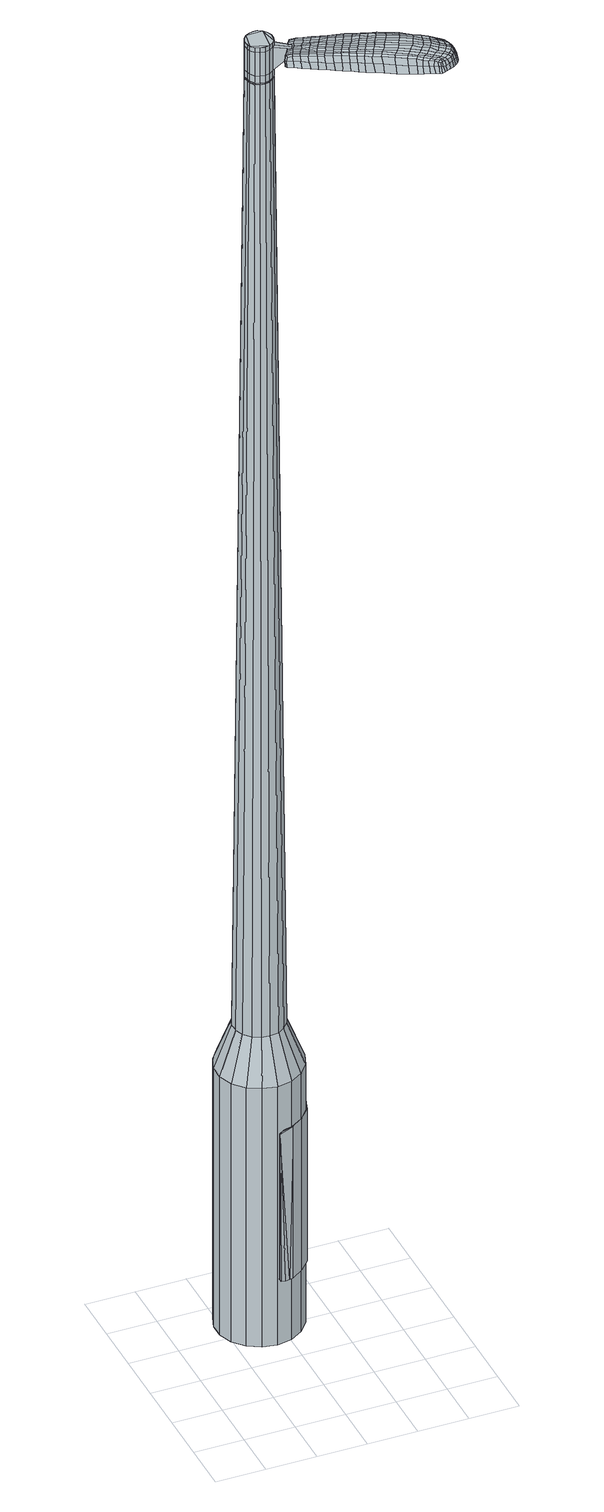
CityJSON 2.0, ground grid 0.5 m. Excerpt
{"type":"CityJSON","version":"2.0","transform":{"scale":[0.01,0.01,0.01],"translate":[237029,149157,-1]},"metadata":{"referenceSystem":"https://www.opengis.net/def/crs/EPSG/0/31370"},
"CityObjects":{
"object1":{"type":"GenericCityObject","attributes":{"cluster":248,"mean_distance_to_centroid":0.201,"new_centroid_x":237029.83,"new_centroid_y":149158.65,"mean_distance_to_camera":12.6,"H1":8.6,"H2":11.04,"Z_final":109.42,"cluster2":-1,"proj_x":237026.01,"proj_y":149165.53,"id_line":38694,"bearing_l":60.96,"distance":7.87,"orientation":"right","G_obj":330.96},"geometry":[{"type":"MultiSurface","lod":"2","boundaries":[[[0,1,2,3]],[[1,4,5,2]],[[4,6,7,5]],[[6,8,9,7]],[[8,10,11,9]],[[10,12,13,11]],[[12,14,15,13]],[[14,16,17,15]],[[16,18,19,17]],[[18,20,21,19]],[[20,22,23,21]],[[22,24,25,23]],[[24,26,27,25]],[[26,28,29,27]],[[28,30,31,29]],[[30,32,33,31]],[[32,34,35,33]],[[34,0,3,35]],[[36,37,38,39]],[[38,40,41,42]],[[41,43,42]],[[42,44,45,46]],[[45,47,46]],[[46,48,49,50]],[[49,51,50]],[[42,46,50,38]],[[50,52,39,38]],[[53,36,39]],[[2,5,7,35]],[[7,9,11,15]],[[11,13,15]],[[15,17,19,23]],[[19,21,23]],[[23,25,27,31]],[[27,29,31]],[[15,23,31,7]],[[31,33,35,7]],[[3,2,35]],[[1,0,54,55]],[[0,34,56,54]],[[34,32,57,56]],[[32,30,58,57]],[[30,28,59,58]],[[28,26,60,59]],[[26,24,61,60]],[[24,22,62,61]],[[22,20,63,62]],[[20,18,64,63]],[[18,16,65,64]],[[16,14,66,65]],[[14,12,67,66]],[[12,10,68,67]],[[10,8,69,68]],[[8,6,70,69]],[[6,4,71,70]],[[4,1,55,71]],[[55,54,72,73]],[[54,56,74,72]],[[56,57,75,74]],[[57,58,76,75]],[[58,59,77,76]],[[59,60,78,77]],[[60,61,79,78]],[[61,62,80,79]],[[62,63,81,80]],[[63,64,82,81]],[[64,65,83,82]],[[65,66,84,83]],[[66,67,85,84]],[[67,68,86,85]],[[68,69,87,86]],[[69,70,88,87]],[[70,71,89,88]],[[71,55,73,89]],[[90,91,92,93]],[[94,95,91,90]],[[96,97,95,94]],[[98,99,97,96]],[[77,100,99,98]],[[101,102,100,77]],[[79,103,102,101]],[[80,104,103,79]],[[105,106,104,80]],[[107,108,106,105]],[[109,110,108,107]],[[84,111,110,109]],[[112,113,111,84]],[[114,115,113,112]],[[116,117,115,114]],[[118,119,117,116]],[[120,121,119,118]],[[93,92,121,120]],[[122,123,124,125]],[[126,122,125,127]],[[128,126,127,129]],[[130,128,129,131]],[[132,130,131,133]],[[134,132,133,135]],[[136,134,135,137]],[[138,136,137,139]],[[140,138,139,141]],[[142,140,141,143]],[[144,142,143,145]],[[146,144,145,147]],[[148,146,147,149]],[[150,148,149,151]],[[152,150,151,153]],[[154,152,153,155]],[[73,72,90,93]],[[72,74,94,90]],[[74,75,96,94]],[[75,76,98,96]],[[76,77,98]],[[78,101,77]],[[78,79,101]],[[81,105,80]],[[81,82,107,105]],[[82,83,109,107]],[[83,84,109]],[[85,112,84]],[[85,86,114,112]],[[86,87,116,114]],[[87,88,118,116]],[[88,89,120,118]],[[89,73,93,120]],[[156,157,92,91]],[[157,158,121,92]],[[158,159,119,121]],[[159,160,117,119]],[[160,161,115,117]],[[161,162,113,115]],[[162,111,113]],[[163,110,111]],[[163,164,108,110]],[[164,165,106,108]],[[165,104,106]],[[166,102,103]],[[166,100,102]],[[167,99,100]],[[167,168,97,99]],[[168,169,95,97]],[[169,156,91,95]],[[39,52,154,170]],[[157,156,171,155]],[[53,39,170,123]],[[156,169,124,171]],[[36,53,123,122]],[[169,168,125,124]],[[37,36,122,126]],[[168,167,127,125]],[[38,37,126,128]],[[167,100,129,127]],[[40,38,128,130]],[[100,166,131,129]],[[41,40,130,132]],[[166,103,133,131]],[[43,41,132,134]],[[103,104,135,133]],[[42,43,134,136]],[[104,165,137,135]],[[44,42,136,138]],[[165,164,139,137]],[[45,44,138,140]],[[164,163,141,139]],[[47,45,140,142]],[[163,111,143,141]],[[46,47,142,144]],[[111,162,145,143]],[[48,46,144,146]],[[162,161,147,145]],[[49,48,146,148]],[[161,160,149,147]],[[51,49,148,150]],[[160,159,151,149]],[[50,51,150,152]],[[159,158,153,151]],[[52,50,152,154]],[[158,157,155,153]],[[154,155,172,173]],[[155,171,174,172]],[[171,124,175,174]],[[124,123,176,175]],[[123,170,177,176]],[[170,154,173,177]],[[178,179,180,181]],[[182,178,181,183]],[[178,182,184,185]],[[179,178,185,186]],[[187,188,189,190]],[[191,187,190,192]],[[187,191,193,194]],[[188,187,194,195]],[[196,197,198,199]],[[200,196,199,201]],[[196,200,202,203]],[[197,196,203,204]],[[205,206,207,208]],[[209,205,208,210]],[[205,209,211,212]],[[206,205,212,213]],[[214,215,216,217]],[[218,214,217,219]],[[214,218,220,221]],[[215,214,221,222]],[[223,224,225,226]],[[227,223,226,228]],[[223,227,229,230]],[[224,223,230,231]],[[232,233,234,235]],[[224,232,235,225]],[[232,224,231,236]],[[233,232,236,237]],[[238,239,240,241]],[[233,238,241,234]],[[238,233,237,242]],[[239,238,242,243]],[[244,182,183,245]],[[239,244,245,240]],[[244,239,243,246]],[[182,244,246,184]],[[247,248,249,250]],[[251,247,250,252]],[[247,251,253,254]],[[248,247,254,255]],[[256,257,258,259]],[[248,256,259,249]],[[256,248,255,260]],[[257,256,260,261]],[[262,263,264,265]],[[257,262,265,258]],[[262,257,261,266]],[[263,262,266,267]],[[268,269,270,271]],[[263,268,271,264]],[[268,263,267,272]],[[269,268,272,273]],[[274,179,186,275]],[[269,274,275,270]],[[274,269,273,276]],[[179,274,276,180]],[[277,278,279,280]],[[281,277,280,282]],[[277,281,283,284]],[[278,277,284,285]],[[286,287,288,289]],[[278,286,289,279]],[[286,278,285,290]],[[287,286,290,291]],[[292,293,294,295]],[[287,292,295,288]],[[292,287,291,296]],[[293,292,296,297]],[[298,191,192,299]],[[293,298,299,294]],[[298,293,297,300]],[[191,298,300,193]],[[301,302,303,304]],[[305,301,304,306]],[[301,305,307,308]],[[302,301,308,309]],[[310,311,312,313]],[[302,310,313,303]],[[310,302,309,314]],[[311,310,314,315]],[[316,317,318,319]],[[311,316,319,312]],[[316,311,315,320]],[[317,316,320,321]],[[322,323,324,325]],[[317,322,325,318]],[[322,317,321,326]],[[323,322,326,327]],[[328,188,195,329]],[[323,328,329,324]],[[328,323,327,330]],[[188,328,330,189]],[[331,217,216,332]],[[333,331,332,334]],[[331,333,335,336]],[[217,331,336,219]],[[337,333,334,338]],[[339,337,338,340]],[[337,339,341,342]],[[333,337,342,335]],[[343,339,340,344]],[[345,343,344,346]],[[343,345,347,348]],[[339,343,348,341]],[[349,345,346,350]],[[351,349,350,352]],[[349,351,353,354]],[[345,349,354,347]],[[355,351,352,356]],[[206,355,356,207]],[[355,206,213,357]],[[351,355,357,353]],[[358,359,204,203]],[[360,358,203,202]],[[358,360,361,362]],[[359,358,362,363]],[[364,365,363,362]],[[366,364,362,361]],[[364,366,367,368]],[[365,364,368,369]],[[370,371,369,368]],[[372,370,368,367]],[[370,372,373,374]],[[371,370,374,375]],[[376,377,375,374]],[[378,376,374,373]],[[376,378,211,209]],[[377,376,209,210]],[[379,380,381,382]],[[281,379,382,283]],[[379,281,282,383]],[[380,379,383,384]],[[385,200,201,386]],[[380,385,386,381]],[[385,380,384,387]],[[200,385,387,202]],[[388,389,390,391]],[[227,388,391,229]],[[388,227,228,392]],[[389,388,392,393]],[[394,395,396,397]],[[389,394,397,390]],[[394,389,393,398]],[[395,394,398,399]],[[400,197,204,401]],[[395,400,401,396]],[[400,395,399,402]],[[197,400,402,198]],[[403,404,405,406]],[[185,403,406,186]],[[403,185,184,407]],[[404,403,407,408]],[[409,410,411,412]],[[404,409,412,405]],[[409,404,408,413]],[[410,409,413,414]],[[415,208,207,416]],[[410,415,416,411]],[[415,410,414,417]],[[208,415,417,210]],[[418,419,420,421]],[[190,418,421,192]],[[418,190,189,422]],[[419,418,422,423]],[[424,212,211,425]],[[419,424,425,420]],[[424,419,423,426]],[[212,424,426,213]],[[427,428,429,430]],[[305,427,430,307]],[[427,305,306,431]],[[428,427,431,432]],[[433,218,219,434]],[[428,433,434,429]],[[433,428,432,435]],[[218,433,435,220]],[[436,437,438,439]],[[251,436,439,253]],[[436,251,252,440]],[[437,436,440,441]],[[442,443,444,445]],[[437,442,445,438]],[[442,437,441,446]],[[443,442,446,447]],[[448,215,222,449]],[[443,448,449,444]],[[448,443,447,450]],[[215,448,450,216]],[[451,452,441,440]],[[250,451,440,252]],[[451,250,249,453]],[[452,451,453,454]],[[455,456,447,446]],[[452,455,446,441]],[[455,452,454,457]],[[456,455,457,458]],[[459,332,216,450]],[[456,459,450,447]],[[459,456,458,460]],[[332,459,460,334]],[[461,462,463,464]],[[308,461,464,309]],[[461,308,307,430]],[[462,461,430,429]],[[465,336,335,466]],[[462,465,466,463]],[[465,462,429,434]],[[336,465,434,219]],[[467,468,454,453]],[[259,467,453,249]],[[467,259,258,469]],[[468,467,469,470]],[[471,472,458,457]],[[468,471,457,454]],[[471,468,470,473]],[[472,471,473,474]],[[475,338,334,460]],[[472,475,460,458]],[[475,472,474,476]],[[338,475,476,340]],[[477,478,479,480]],[[314,477,480,315]],[[477,314,309,464]],[[478,477,464,463]],[[481,342,341,482]],[[478,481,482,479]],[[481,478,463,466]],[[342,481,466,335]],[[483,484,470,469]],[[265,483,469,258]],[[483,265,264,485]],[[484,483,485,486]],[[487,488,474,473]],[[484,487,473,470]],[[487,484,486,489]],[[488,487,489,490]],[[491,344,340,476]],[[488,491,476,474]],[[491,488,490,492]],[[344,491,492,346]],[[493,494,495,496]],[[320,493,496,321]],[[493,320,315,480]],[[494,493,480,479]],[[497,348,347,498]],[[494,497,498,495]],[[497,494,479,482]],[[348,497,482,341]],[[499,500,486,485]],[[271,499,485,264]],[[499,271,270,501]],[[500,499,501,502]],[[503,504,490,489]],[[500,503,489,486]],[[503,500,502,505]],[[504,503,505,506]],[[507,350,346,492]],[[504,507,492,490]],[[507,504,506,508]],[[350,507,508,352]],[[509,510,511,512]],[[326,509,512,327]],[[509,326,321,496]],[[510,509,496,495]],[[513,354,353,514]],[[510,513,514,511]],[[513,510,495,498]],[[354,513,498,347]],[[515,516,502,501]],[[275,515,501,270]],[[515,275,186,406]],[[516,515,406,405]],[[517,518,506,505]],[[516,517,505,502]],[[517,516,405,412]],[[518,517,412,411]],[[519,356,352,508]],[[518,519,508,506]],[[519,518,411,416]],[[356,519,416,207]],[[520,521,423,422]],[[330,520,422,189]],[[520,330,327,512]],[[521,520,512,511]],[[522,357,213,426]],[[521,522,426,423]],[[522,521,511,514]],[[357,522,514,353]],[[523,524,384,383]],[[280,523,383,282]],[[523,280,279,525]],[[524,523,525,526]],[[527,360,202,387]],[[524,527,387,384]],[[527,524,526,528]],[[360,527,528,361]],[[529,530,531,532]],[[230,529,532,231]],[[529,230,229,391]],[[530,529,391,390]],[[533,534,535,536]],[[530,533,536,531]],[[533,530,390,397]],[[534,533,397,396]],[[537,359,363,538]],[[534,537,538,535]],[[537,534,396,401]],[[359,537,401,204]],[[539,540,526,525]],[[289,539,525,279]],[[539,289,288,541]],[[540,539,541,542]],[[543,366,361,528]],[[540,543,528,526]],[[543,540,542,544]],[[366,543,544,367]],[[545,546,547,548]],[[236,545,548,237]],[[545,236,231,532]],[[546,545,532,531]],[[549,550,551,552]],[[546,549,552,547]],[[549,546,531,536]],[[550,549,536,535]],[[553,365,369,554]],[[550,553,554,551]],[[553,550,535,538]],[[365,553,538,363]],[[555,556,542,541]],[[295,555,541,288]],[[555,295,294,557]],[[556,555,557,558]],[[559,372,367,544]],[[556,559,544,542]],[[559,556,558,560]],[[372,559,560,373]],[[561,562,563,564]],[[242,561,564,243]],[[561,242,237,548]],[[562,561,548,547]],[[565,566,567,568]],[[562,565,568,563]],[[565,562,547,552]],[[566,565,552,551]],[[569,371,375,570]],[[566,569,570,567]],[[569,566,551,554]],[[371,569,554,369]],[[571,572,558,557]],[[299,571,557,294]],[[571,299,192,421]],[[572,571,421,420]],[[573,378,373,560]],[[572,573,560,558]],[[573,572,420,425]],[[378,573,425,211]],[[574,575,408,407]],[[246,574,407,184]],[[574,246,243,564]],[[575,574,564,563]],[[576,577,414,413]],[[575,576,413,408]],[[576,575,563,568]],[[577,576,568,567]],[[578,377,210,417]],[[577,578,417,414]],[[578,577,567,570]],[[377,578,570,375]],[[579,580,581,582]],[[582,581,583,584]],[[585,583,581,586]],[[586,581,580,587]],[[588,589,590,591]],[[591,590,592,593]],[[594,592,590,595]],[[595,590,589,596]],[[597,598,599,600]],[[600,599,601,602]],[[603,601,599,604]],[[604,599,598,605]],[[606,607,608,609]],[[609,608,610,611]],[[612,610,608,613]],[[613,608,607,614]],[[615,616,617,618]],[[618,617,619,620]],[[621,619,617,622]],[[622,617,616,623]],[[624,625,626,627]],[[627,626,628,629]],[[630,628,626,631]],[[631,626,625,632]],[[633,634,635,636]],[[636,635,625,624]],[[632,625,635,637]],[[637,635,634,638]],[[639,640,641,642]],[[642,641,634,633]],[[638,634,641,643]],[[643,641,640,644]],[[584,583,645,646]],[[646,645,640,639]],[[644,640,645,647]],[[647,645,583,585]],[[648,649,650,651]],[[651,650,652,653]],[[654,652,650,655]],[[655,650,649,656]],[[657,658,659,660]],[[660,659,649,648]],[[656,649,659,661]],[[661,659,658,662]],[[663,664,665,666]],[[666,665,658,657]],[[662,658,665,667]],[[667,665,664,668]],[[669,670,671,672]],[[672,671,664,663]],[[668,664,671,673]],[[673,671,670,674]],[[587,580,675,676]],[[676,675,670,669]],[[674,670,675,677]],[[677,675,580,579]],[[678,679,680,681]],[[681,680,682,683]],[[684,682,680,685]],[[685,680,679,686]],[[687,688,689,690]],[[690,689,679,678]],[[686,679,689,691]],[[691,689,688,692]],[[693,694,695,696]],[[696,695,688,687]],[[692,688,695,697]],[[697,695,694,698]],[[593,592,699,700]],[[700,699,694,693]],[[698,694,699,701]],[[701,699,592,594]],[[702,703,704,705]],[[705,704,706,707]],[[708,706,704,709]],[[709,704,703,710]],[[711,712,713,714]],[[714,713,703,702]],[[710,703,713,715]],[[715,713,712,716]],[[717,718,719,720]],[[720,719,712,711]],[[716,712,719,721]],[[721,719,718,722]],[[723,724,725,726]],[[726,725,718,717]],[[722,718,725,727]],[[727,725,724,728]],[[596,589,729,730]],[[730,729,724,723]],[[728,724,729,731]],[[731,729,589,588]],[[615,618,732,733]],[[733,732,734,735]],[[736,734,732,737]],[[737,732,618,620]],[[735,734,738,739]],[[739,738,740,741]],[[742,740,738,743]],[[743,738,734,736]],[[741,740,744,745]],[[745,744,746,747]],[[748,746,744,749]],[[749,744,740,742]],[[747,746,750,751]],[[751,750,752,753]],[[754,752,750,755]],[[755,750,746,748]],[[753,752,756,757]],[[757,756,607,606]],[[614,607,756,758]],[[758,756,752,754]],[[605,759,760,604]],[[604,760,761,603]],[[762,761,760,763]],[[763,760,759,764]],[[764,765,766,763]],[[763,766,767,762]],[[768,767,766,769]],[[769,766,765,770]],[[770,771,772,769]],[[769,772,773,768]],[[774,773,772,775]],[[775,772,771,776]],[[776,777,778,775]],[[775,778,779,774]],[[612,779,778,610]],[[610,778,777,611]],[[780,781,782,783]],[[783,782,682,684]],[[683,682,782,784]],[[784,782,781,785]],[[602,601,786,787]],[[787,786,781,780]],[[785,781,786,788]],[[788,786,601,603]],[[789,790,791,792]],[[792,791,628,630]],[[629,628,791,793]],[[793,791,790,794]],[[795,796,797,798]],[[798,797,790,789]],[[794,790,797,799]],[[799,797,796,800]],[[605,598,801,802]],[[802,801,796,795]],[[800,796,801,803]],[[803,801,598,597]],[[804,805,806,807]],[[807,806,586,587]],[[585,586,806,808]],[[808,806,805,809]],[[810,811,812,813]],[[813,812,805,804]],[[809,805,812,814]],[[814,812,811,815]],[[606,609,816,817]],[[817,816,811,810]],[[815,811,816,818]],[[818,816,609,611]],[[819,820,821,822]],[[822,821,591,593]],[[588,591,821,823]],[[823,821,820,824]],[[612,613,825,826]],[[826,825,820,819]],[[824,820,825,827]],[[827,825,613,614]],[[828,829,830,831]],[[831,830,706,708]],[[706,830,707]],[[707,830,829,832]],[[620,619,833,834]],[[834,833,829,828]],[[832,829,833,835]],[[835,833,619,621]],[[836,837,838]],[[838,837,652,654]],[[653,652,837,839]],[[839,837,836,840]],[[841,842,843,844]],[[844,843,836,838]],[[840,836,843,845]],[[845,843,842,846]],[[623,616,847,848]],[[848,847,842,841]],[[846,842,847,849]],[[849,847,616,615]],[[840,850,851,839]],[[839,851,651,653]],[[648,651,851,852]],[[852,851,850,853]],[[846,854,855,845]],[[845,855,850,840]],[[853,850,855,856]],[[856,855,854,857]],[[615,733,858,849]],[[849,858,854,846]],[[857,854,858,859]],[[859,858,733,735]],[[860,861,862,863]],[[863,862,709,710]],[[708,709,862,831]],[[831,862,861,828]],[[736,737,864,865]],[[865,864,861,860]],[[828,861,864,834]],[[834,864,737,620]],[[853,866,867,852]],[[852,867,660,648]],[[657,660,867,868]],[[868,867,866,869]],[[857,870,871,856]],[[856,871,866,853]],[[869,866,871,872]],[[872,871,870,873]],[[735,739,874,859]],[[859,874,870,857]],[[873,870,874,875]],[[875,874,739,741]],[[876,877,878,879]],[[879,878,715,716]],[[710,715,878,863]],[[863,878,877,860]],[[742,743,880,881]],[[881,880,877,876]],[[860,877,880,865]],[[865,880,743,736]],[[869,882,883,868]],[[868,883,666,657]],[[663,666,883,884]],[[884,883,882,885]],[[873,886,887,872]],[[872,887,882,869]],[[885,882,887,888]],[[888,887,886,889]],[[741,745,890,875]],[[875,890,886,873]],[[889,886,890,891]],[[891,890,745,747]],[[892,893,894,895]],[[895,894,721,722]],[[716,721,894,879]],[[879,894,893,876]],[[748,749,896,897]],[[897,896,893,892]],[[876,893,896,881]],[[881,896,749,742]],[[885,898,899,884]],[[884,899,672,663]],[[669,672,899,900]],[[900,899,898,901]],[[889,902,903,888]],[[888,903,898,885]],[[901,898,903,904]],[[904,903,902,905]],[[747,751,906,891]],[[891,906,902,889]],[[905,902,906,907]],[[907,906,751,753]],[[908,909,910,911]],[[911,910,727,728]],[[722,727,910,895]],[[895,910,909,892]],[[754,755,912,913]],[[913,912,909,908]],[[892,909,912,897]],[[897,912,755,748]],[[901,914,915,900]],[[900,915,676,669]],[[587,676,915,807]],[[807,915,914,804]],[[905,916,917,904]],[[904,917,914,901]],[[804,914,917,813]],[[813,917,916,810]],[[753,757,918,907]],[[907,918,916,905]],[[810,916,918,817]],[[817,918,757,606]],[[824,919,920,823]],[[823,920,731,588]],[[728,731,920,911]],[[911,920,919,908]],[[614,758,921,827]],[[827,921,919,824]],[[908,919,921,913]],[[913,921,758,754]],[[785,922,923,784]],[[784,923,681,683]],[[678,681,923,924]],[[924,923,922,925]],[[603,761,926,788]],[[788,926,922,785]],[[925,922,926,927]],[[927,926,761,762]],[[928,929,930,931]],[[931,930,631,632]],[[630,631,930,792]],[[792,930,929,789]],[[932,933,934,935]],[[935,934,929,928]],[[789,929,934,798]],[[798,934,933,795]],[[764,759,936,937]],[[937,936,933,932]],[[795,933,936,802]],[[802,936,759,605]],[[925,938,939,924]],[[924,939,690,678]],[[687,690,939,940]],[[940,939,938,941]],[[762,767,942,927]],[[927,942,938,925]],[[941,938,942,943]],[[943,942,767,768]],[[944,945,946,947]],[[947,946,637,638]],[[632,637,946,931]],[[931,946,945,928]],[[948,949,950,951]],[[951,950,945,944]],[[928,945,950,935]],[[935,950,949,932]],[[770,765,952,953]],[[953,952,949,948]],[[932,949,952,937]],[[937,952,765,764]],[[941,954,955,940]],[[940,955,696,687]],[[693,696,955,956]],[[956,955,954,957]],[[768,773,958,943]],[[943,958,954,941]],[[957,954,958,959]],[[959,958,773,774]],[[960,961,962,963]],[[963,962,643,644]],[[638,643,962,947]],[[947,962,961,944]],[[964,965,966,967]],[[967,966,961,960]],[[944,961,966,951]],[[951,966,965,948]],[[776,771,968,969]],[[969,968,965,964]],[[948,965,968,953]],[[953,968,771,770]],[[957,970,971,956]],[[956,971,700,693]],[[593,700,971,822]],[[822,971,970,819]],[[774,779,972,959]],[[959,972,970,957]],[[819,970,972,826]],[[826,972,779,612]],[[809,973,974,808]],[[808,974,647,585]],[[644,647,974,963]],[[963,974,973,960]],[[815,975,976,814]],[[814,976,973,809]],[[960,973,976,967]],[[967,976,975,964]],[[611,777,977,818]],[[818,977,975,815]],[[964,975,977,969]],[[969,977,777,776]],[[579,582,181,180]],[[582,584,183,181]],[[594,595,194,193]],[[595,596,195,194]],[[597,600,199,198]],[[600,602,201,199]],[[621,622,221,220]],[[622,623,222,221]],[[624,627,226,225]],[[627,629,228,226]],[[633,636,235,234]],[[636,624,225,235]],[[639,642,241,240]],[[642,633,234,241]],[[584,646,245,183]],[[646,639,240,245]],[[654,655,254,253]],[[655,656,255,254]],[[656,661,260,255]],[[661,662,261,260]],[[662,667,266,261]],[[667,668,267,266]],[[668,673,272,267]],[[673,674,273,272]],[[674,677,276,273]],[[677,579,180,276]],[[684,685,284,283]],[[685,686,285,284]],[[686,691,290,285]],[[691,692,291,290]],[[692,697,296,291]],[[697,698,297,296]],[[698,701,300,297]],[[701,594,193,300]],[[702,705,304,303]],[[705,707,306,304]],[[711,714,313,312]],[[714,702,303,313]],[[717,720,319,318]],[[720,711,312,319]],[[723,726,325,324]],[[726,717,318,325]],[[596,730,329,195]],[[730,723,324,329]],[[780,783,382,381]],[[783,684,283,382]],[[602,787,386,201]],[[787,780,381,386]],[[629,793,392,228]],[[793,794,393,392]],[[794,799,398,393]],[[799,800,399,398]],[[800,803,402,399]],[[803,597,198,402]],[[707,431,306]],[[707,832,432,431]],[[832,835,435,432]],[[835,621,220,435]],[[838,439,438]],[[838,654,253,439]],[[841,844,445,444]],[[844,838,438,445]],[[623,848,449,222]],[[848,841,444,449]],[[978,979,980,981]],[[982,983,981,980]],[[984,985,986,987]],[[988,989,990,991]],[[979,992,993,980]],[[994,982,980,993]],[[995,984,987,996]],[[997,998,989,988]],[[992,999,1000,993]],[[1000,1001,994,993]],[[1002,995,996,1003]],[[1004,998,997,1005]],[[999,1006,1007,1000]],[[1007,1008,1001,1000]],[[1009,1002,1003,1010]],[[1011,1004,1005,1012]],[[1013,1014,1015,1016]],[[1017,1018,1014,1013]],[[1017,1019,1020,1018]],[[1019,1021,1022,1020]],[[1023,1024,1025,1026]],[[1027,1024,1023]],[[1028,1029,1024,1027]],[[1030,1031,1029,1028]],[[1026,1015,1014,1023]],[[1023,1014,1018,1027]],[[1018,1020,1028,1027]],[[1020,1022,1030,1028]],[[987,986,983,982]],[[996,987,982,994]],[[1001,1003,996,994]],[[1008,1010,1003,1001]],[[988,991,985,984]],[[997,988,984,995]],[[1005,997,995,1002]],[[1012,1005,1002,1009]],[[989,1013,1016,990]],[[998,1017,1013,989]],[[1019,1017,998,1004]],[[1021,1019,1004,1011]],[[1032,1033,1034,1035]],[[1034,1036,1037,1038]],[[1034,1038,1039,1040]],[[1034,1040,1035]],[[1041,1032,1035,1042]],[[1043,1042,1035,1044]],[[1045,1044,1035]],[[1046,1034,1033,1047]],[[1048,1046,1047,1049]],[[1050,1048,1049,1051]],[[1052,1050,1051,1053]],[[1054,1052,1053,1055]],[[1055,1056,1057,1058]],[[1055,1058,1059,1060]],[[1055,1060,1061,1062]],[[1061,1063,1064,1065]],[[1061,1065,1066,1067]],[[1061,1067,1062]],[[1055,1062,1054]],[[1068,1069,1033,1032]],[[1070,1071,1036,1034]],[[1072,1073,1045,1035]],[[1069,1074,1047,1033]],[[1075,1070,1034,1046]],[[1074,1076,1049,1047]],[[1077,1075,1046,1048]],[[1076,1078,1051,1049]],[[1079,1077,1048,1050]],[[1078,1080,1053,1051]],[[1081,1079,1050,1052]],[[1080,1082,1055,1053]],[[1083,1081,1052,1054]],[[1082,1084,1056,1055]],[[1085,1086,1063,1061]],[[1087,1083,1054,1062]],[[1057,1056,1084,1088]],[[1058,1057,1088,1089]],[[1059,1058,1089,1090]],[[1060,1059,1090,1091]],[[1061,1060,1091,1085]],[[1092,1068,1032,1041]],[[1093,1092,1041,1042]],[[1094,1093,1042,1043]],[[1095,1094,1043,1044]],[[1073,1095,1044,1045]],[[1037,1036,1071,1096]],[[1064,1063,1086,1097]],[[1038,1037,1096,1098]],[[1039,1038,1098,1099]],[[1040,1039,1099,1100]],[[1035,1040,1100,1072]],[[1065,1064,1097,1101]],[[1066,1065,1101,1102]],[[1067,1066,1102,1103]],[[1062,1067,1103,1087]]]}]}
},
"vertices":[
[123,145,384],[114,134,384],[114,134,96],[123,145,96],[101,126,384],[101,126,96],[86,123,384],[86,123,96],[72,126,384],[72,126,96],[59,133,384],[59,133,96],[49,144,384],[49,144,96],[44,158,384],[44,158,96],[44,172,384],[44,172,96],[49,186,384],[49,186,96],[58,198,384],[58,198,96],[71,205,384],[71,205,96],[85,208,384],[85,208,96],[100,206,384],[100,206,96],[112,199,384],[112,199,96],[122,188,384],[122,188,96],[127,174,384],[127,174,96],[128,159,384],[128,159,96],[99,168,1524],[97,173,1524],[94,176,1524],[98,159,1524],[90,179,1524],[86,179,1524],[77,176,1524],[81,178,1524],[74,172,1524],[72,168,1524],[74,159,1524],[73,163,1524],[77,155,1524],[81,153,1524],[91,153,1524],[86,152,1524],[95,156,1524],[99,164,1524],[108,154,429],[102,147,429],[111,162,429],[110,171,429],[107,179,429],[102,185,429],[94,190,429],[85,191,429],[77,189,429],[69,185,429],[64,178,429],[61,170,429],[61,161,429],[64,153,429],[70,146,429],[78,142,429],[86,141,429],[95,142,429],[98,159,1483],[95,156,1483],[99,164,1483],[99,168,1483],[97,173,1483],[94,176,1483],[90,179,1483],[86,179,1483],[81,178,1483],[77,176,1483],[74,172,1483],[72,168,1483],[73,163,1483],[74,159,1483],[77,155,1483],[81,153,1483],[86,152,1483],[91,153,1483],[97,160,1483],[97,160,1485],[94,156,1485],[94,156,1483],[98,164,1483],[98,164,1485],[98,168,1483],[98,168,1485],[97,172,1483],[97,172,1485],[94,176,1485],[90,178,1483],[90,178,1485],[86,179,1485],[81,178,1485],[77,175,1483],[77,175,1485],[75,172,1483],[75,172,1485],[73,168,1483],[73,168,1485],[73,163,1485],[75,159,1483],[75,159,1485],[78,156,1483],[78,156,1485],[82,154,1483],[82,154,1485],[86,153,1483],[86,153,1485],[90,154,1483],[90,154,1485],[99,168,1519],[99,164,1519],[99,164,1493],[99,168,1493],[97,173,1519],[97,173,1493],[94,176,1519],[94,176,1493],[90,179,1519],[90,179,1493],[86,179,1519],[86,179,1493],[81,178,1519],[81,178,1493],[77,176,1519],[77,176,1493],[74,172,1519],[74,172,1493],[72,168,1519],[72,168,1493],[73,163,1519],[73,163,1493],[74,159,1519],[74,159,1493],[77,155,1519],[77,155,1493],[81,153,1519],[81,153,1493],[86,152,1519],[86,152,1493],[91,153,1519],[91,153,1493],[95,156,1519],[95,156,1493],[98,159,1485],[95,156,1485],[91,153,1485],[86,152,1485],[81,153,1485],[77,155,1485],[74,159,1485],[72,168,1485],[74,172,1485],[77,176,1485],[90,179,1485],[97,173,1485],[99,168,1485],[99,164,1485],[98,159,1519],[98,159,1493],[112,147,1513],[112,147,1518],[114,150,1513],[115,153,1513],[115,153,1518],[114,150,1518],[169,97,1519],[163,101,1518],[163,99,1509],[170,95,1510],[177,93,1519],[177,91,1510],[176,95,1526],[169,99,1525],[163,103,1525],[188,131,1519],[182,134,1518],[180,133,1525],[186,130,1525],[196,127,1519],[194,126,1526],[198,127,1510],[190,131,1510],[184,135,1509],[244,80,1519],[242,77,1519],[243,76,1513],[245,79,1513],[245,84,1519],[246,83,1513],[243,84,1524],[242,81,1524],[240,77,1524],[179,116,1530],[172,119,1529],[171,116,1529],[177,113,1530],[187,111,1531],[185,108,1531],[189,115,1530],[181,119,1530],[174,122,1529],[108,155,1512],[107,152,1512],[108,152,1517],[109,154,1517],[110,157,1512],[111,157,1517],[111,157,1506],[109,154,1506],[108,152,1506],[222,70,1519],[218,71,1519],[219,69,1512],[222,68,1512],[224,69,1518],[224,67,1512],[224,70,1522],[222,71,1523],[219,72,1524],[214,73,1519],[209,75,1519],[209,73,1512],[214,71,1512],[214,74,1524],[209,76,1525],[204,78,1519],[197,81,1519],[197,79,1511],[204,76,1511],[204,79,1526],[197,83,1526],[187,87,1519],[187,85,1510],[187,89,1526],[107,137,1513],[113,133,1513],[113,134,1518],[107,138,1517],[102,140,1512],[103,140,1516],[102,139,1506],[107,135,1507],[113,131,1507],[119,128,1514],[126,124,1515],[126,126,1520],[119,130,1519],[120,127,1507],[126,123,1507],[132,120,1515],[138,116,1516],[138,118,1522],[132,122,1521],[132,119,1508],[139,115,1508],[145,112,1517],[151,109,1517],[151,110,1524],[145,114,1523],[145,111,1508],[151,107,1509],[157,105,1518],[157,106,1524],[157,103,1509],[240,100,1519],[237,102,1519],[236,101,1524],[239,99,1523],[241,99,1518],[240,98,1522],[243,99,1512],[241,101,1512],[238,103,1512],[233,105,1519],[228,108,1519],[227,107,1525],[232,104,1524],[235,106,1512],[230,109,1512],[223,112,1519],[216,116,1519],[215,115,1526],[222,111,1526],[225,112,1511],[218,116,1511],[206,121,1519],[205,120,1526],[208,122,1510],[122,163,1513],[128,160,1513],[130,160,1507],[123,163,1507],[116,165,1512],[118,166,1506],[117,164,1516],[120,162,1517],[127,159,1518],[135,156,1514],[142,153,1515],[144,154,1507],[137,157,1507],[134,156,1519],[141,152,1520],[149,150,1515],[155,147,1516],[157,147,1508],[150,151,1508],[147,149,1521],[154,146,1522],[162,144,1517],[169,140,1517],[171,141,1509],[164,144,1508],[161,143,1523],[167,139,1524],[175,137,1518],[177,138,1509],[174,136,1524],[114,151,1519],[113,149,1519],[120,148,1520],[119,146,1520],[122,150,1520],[115,154,1519],[127,144,1522],[126,142,1522],[134,141,1523],[132,138,1523],[135,143,1523],[128,147,1521],[140,137,1524],[139,135,1524],[147,133,1525],[145,131,1525],[148,136,1525],[142,140,1524],[153,130,1526],[152,127,1526],[160,126,1527],[158,124,1527],[161,129,1527],[155,133,1526],[166,123,1528],[164,120,1528],[168,126,1528],[240,82,1527],[238,79,1527],[241,86,1526],[237,88,1527],[236,84,1528],[234,81,1528],[230,87,1529],[228,84,1529],[232,91,1528],[225,95,1530],[224,91,1530],[222,88,1530],[217,94,1531],[216,91,1531],[219,98,1530],[211,103,1531],[209,99,1531],[208,96,1531],[198,105,1531],[196,102,1531],[200,109,1531],[243,97,1518],[244,94,1519],[245,94,1513],[244,97,1513],[241,97,1523],[242,94,1523],[245,89,1519],[246,89,1513],[243,89,1524],[226,69,1518],[229,69,1518],[228,70,1523],[226,70,1523],[227,67,1513],[229,68,1513],[233,70,1519],[236,72,1519],[235,72,1524],[231,71,1523],[233,69,1513],[237,71,1513],[239,74,1519],[238,75,1524],[240,73,1513],[170,100,1528],[171,102,1528],[165,106,1528],[164,104,1527],[177,96,1528],[178,98,1529],[172,104,1529],[174,107,1530],[168,111,1529],[166,108,1528],[180,100,1529],[182,102,1530],[176,110,1530],[169,114,1529],[183,105,1531],[186,129,1528],[184,126,1529],[192,122,1529],[193,125,1528],[179,132,1527],[178,130,1528],[183,123,1529],[191,119,1530],[176,126,1528],[114,165,1512],[113,163,1512],[114,162,1517],[115,164,1517],[115,165,1506],[114,164,1506],[111,160,1512],[112,160,1517],[113,161,1506],[101,142,1512],[102,143,1512],[102,142,1506],[101,141,1506],[102,142,1517],[103,143,1517],[103,145,1512],[104,148,1512],[105,147,1506],[103,144,1506],[104,145,1517],[105,147,1517],[106,150,1512],[106,149,1506],[107,150,1517],[107,139,1519],[108,140,1519],[113,135,1520],[114,137,1520],[109,142,1519],[110,145,1519],[115,139,1520],[117,141,1520],[111,147,1519],[118,143,1520],[120,161,1519],[119,160,1519],[125,156,1520],[126,158,1520],[117,157,1519],[124,153,1520],[120,131,1521],[121,133,1521],[126,127,1522],[127,129,1522],[122,135,1521],[123,137,1521],[128,131,1522],[129,133,1523],[124,139,1522],[131,136,1523],[133,155,1521],[132,153,1521],[139,150,1522],[140,151,1522],[130,150,1521],[137,147,1522],[132,123,1523],[133,125,1523],[139,119,1524],[140,121,1524],[135,127,1523],[136,130,1524],[141,123,1525],[142,126,1525],[137,132,1524],[144,128,1525],[146,148,1523],[145,146,1523],[152,143,1524],[153,145,1524],[144,143,1524],[150,140,1525],[145,116,1525],[146,117,1525],[151,112,1526],[152,113,1526],[147,119,1526],[149,122,1526],[153,116,1527],[155,118,1527],[150,125,1526],[156,121,1527],[160,142,1525],[158,140,1525],[165,136,1526],[166,138,1526],[157,136,1526],[163,133,1527],[157,108,1527],[158,110,1527],[160,112,1527],[161,115,1528],[163,117,1528],[173,135,1527],[172,133,1527],[170,130,1528],[239,98,1525],[240,95,1525],[236,100,1526],[237,97,1526],[241,91,1526],[237,93,1527],[224,71,1525],[226,71,1525],[223,73,1526],[220,73,1525],[229,72,1525],[233,74,1526],[229,76,1527],[226,74,1526],[235,76,1526],[232,78,1527],[232,103,1526],[232,100,1527],[227,106,1527],[227,104,1528],[232,96,1528],[226,99,1529],[216,75,1526],[218,75,1527],[212,78,1528],[210,77,1527],[220,77,1527],[223,79,1528],[217,82,1529],[215,80,1528],[226,81,1528],[220,85,1530],[221,109,1528],[221,107,1529],[214,113,1528],[214,111,1529],[220,103,1529],[213,107,1530],[205,80,1528],[206,81,1528],[199,85,1529],[198,84,1528],[209,83,1529],[211,85,1530],[203,90,1530],[201,87,1530],[213,88,1530],[206,93,1531],[204,119,1529],[203,117,1529],[202,113,1530],[187,90,1528],[189,91,1529],[191,93,1530],[193,96,1530],[195,99,1531],[165,101,1509],[164,103,1518],[170,99,1518],[171,97,1509],[178,94,1519],[178,92,1510],[177,96,1525],[170,101,1525],[164,104,1525],[179,131,1525],[181,132,1518],[187,129,1518],[186,128,1525],[195,125,1519],[193,124,1525],[197,126,1510],[189,130,1509],[183,133,1509],[241,77,1513],[240,78,1519],[242,81,1519],[242,80,1513],[243,84,1519],[243,84,1513],[241,85,1524],[240,81,1524],[239,79,1524],[171,116,1528],[173,119,1528],[179,115,1529],[178,113,1529],[187,111,1529],[185,108,1529],[189,114,1529],[181,119,1529],[174,122,1528],[110,151,1516],[109,151,1512],[110,154,1512],[111,153,1516],[112,156,1512],[112,156,1516],[113,156,1506],[111,153,1506],[110,151,1506],[219,71,1512],[219,73,1519],[222,72,1518],[222,70,1512],[224,71,1518],[224,69,1512],[224,72,1522],[222,73,1523],[219,74,1523],[210,75,1512],[210,77,1519],[215,75,1519],[215,73,1512],[215,76,1524],[210,78,1525],[198,81,1511],[198,83,1519],[204,79,1519],[205,78,1511],[205,81,1525],[198,85,1526],[188,89,1519],[188,87,1510],[188,90,1526],[114,135,1518],[114,134,1513],[108,138,1513],[108,139,1517],[104,141,1512],[105,141,1515],[104,140,1506],[108,137,1506],[115,133,1507],[127,128,1520],[127,126,1514],[121,130,1514],[121,131,1519],[121,129,1507],[127,124,1507],[139,120,1522],[139,118,1516],[133,122,1515],[133,124,1521],[134,120,1508],[140,116,1508],[152,112,1523],[152,110,1517],[146,114,1516],[146,116,1522],[146,112,1508],[152,108,1508],[158,106,1517],[158,108,1524],[158,104,1509],[235,100,1523],[236,101,1519],[238,99,1518],[237,98,1523],[240,98,1518],[239,97,1522],[241,98,1512],[240,100,1512],[237,102,1512],[226,106,1525],[227,107,1519],[232,104,1519],[231,103,1524],[233,104,1512],[229,107,1512],[214,113,1526],[215,114,1519],[222,110,1519],[221,109,1525],[224,111,1511],[217,114,1511],[205,119,1519],[204,119,1526],[207,120,1510],[129,158,1507],[128,158,1513],[121,161,1513],[122,162,1506],[116,163,1512],[117,164,1506],[116,162,1515],[120,161,1517],[126,157,1518],[143,152,1507],[141,151,1514],[134,155,1514],[136,155,1507],[133,154,1519],[140,151,1520],[156,146,1508],[155,145,1516],[148,148,1515],[150,149,1508],[147,147,1521],[153,144,1522],[170,139,1508],[168,138,1517],[161,142,1516],[163,142,1508],[160,141,1522],[166,138,1523],[174,135,1517],[176,136,1509],[173,134,1524],[115,151,1518],[114,149,1518],[121,147,1519],[120,145,1519],[122,150,1519],[116,153,1518],[128,144,1520],[126,142,1520],[134,140,1521],[133,138,1521],[136,143,1521],[129,146,1520],[141,137,1523],[139,134,1523],[147,133,1524],[146,131,1524],[149,136,1524],[142,139,1523],[153,130,1525],[152,127,1525],[160,126,1526],[159,123,1526],[162,129,1526],[155,132,1525],[166,122,1527],[165,120,1527],[168,125,1527],[237,80,1526],[238,82,1526],[239,86,1525],[236,88,1526],[235,84,1526],[233,82,1526],[228,85,1528],[230,88,1528],[231,91,1527],[225,95,1528],[223,91,1529],[222,88,1529],[215,91,1530],[217,94,1530],[218,98,1529],[211,102,1530],[209,99,1530],[208,96,1530],[197,102,1530],[198,105,1530],[200,108,1530],[243,94,1513],[242,94,1518],[241,96,1518],[242,97,1512],[239,96,1523],[240,94,1523],[242,89,1519],[243,89,1513],[241,89,1523],[228,72,1523],[228,71,1518],[226,71,1518],[225,72,1523],[226,69,1512],[229,70,1512],[234,74,1523],[235,73,1519],[232,72,1519],[231,73,1523],[232,71,1513],[236,73,1513],[238,75,1519],[237,76,1524],[238,75,1513],[165,106,1527],[171,102,1527],[170,102,1527],[164,105,1526],[178,97,1527],[179,98,1528],[168,111,1528],[174,107,1528],[173,105,1528],[167,108,1527],[180,100,1528],[182,103,1529],[176,110,1529],[170,114,1528],[184,105,1529],[192,122,1528],[184,126,1527],[185,127,1527],[193,123,1527],[179,130,1526],[178,129,1527],[183,122,1528],[191,118,1528],[176,126,1527],[116,161,1516],[115,162,1512],[115,163,1512],[116,162,1516],[116,163,1506],[113,159,1512],[114,159,1516],[114,159,1506],[104,142,1512],[103,142,1512],[104,141,1506],[104,142,1516],[105,142,1516],[107,146,1506],[106,147,1512],[105,144,1512],[105,143,1506],[106,144,1516],[107,146,1516],[108,149,1512],[108,148,1506],[108,149,1516],[109,140,1518],[108,140,1518],[114,136,1519],[115,136,1519],[111,144,1518],[110,142,1518],[116,138,1519],[117,141,1519],[112,146,1518],[118,143,1519],[126,156,1519],[119,159,1518],[120,160,1518],[126,157,1519],[118,156,1518],[124,153,1519],[121,133,1520],[121,132,1520],[127,128,1521],[128,129,1521],[124,137,1520],[122,135,1520],[129,131,1521],[130,133,1521],[125,139,1520],[131,136,1521],[139,149,1521],[132,153,1520],[133,153,1520],[140,150,1521],[131,150,1520],[137,146,1521],[134,125,1522],[133,124,1522],[140,120,1523],[140,121,1523],[136,129,1522],[135,127,1522],[141,123,1523],[143,126,1524],[138,132,1523],[144,128,1524],[152,142,1523],[146,146,1522],[146,147,1522],[153,144,1523],[144,143,1522],[150,139,1523],[147,117,1524],[146,116,1524],[152,113,1525],[153,114,1525],[149,122,1525],[148,120,1524],[154,116,1525],[156,118,1526],[151,125,1525],[157,121,1526],[165,136,1525],[159,139,1524],[159,140,1524],[166,137,1525],[157,136,1524],[164,132,1525],[159,110,1526],[158,109,1526],[162,115,1527],[160,112,1526],[163,117,1527],[172,132,1526],[172,134,1526],[170,129,1526],[239,95,1524],[238,97,1524],[235,99,1525],[236,97,1525],[239,91,1525],[236,93,1525],[222,74,1525],[226,73,1524],[224,73,1524],[220,74,1525],[228,77,1526],[232,75,1525],[229,74,1524],[225,75,1525],[235,77,1525],[231,79,1526],[231,100,1526],[231,102,1526],[226,105,1526],[226,103,1527],[231,96,1526],[226,99,1527],[212,79,1527],[218,77,1526],[216,76,1526],[211,79,1526],[217,83,1528],[223,80,1527],[220,78,1526],[215,81,1527],[226,82,1527],[219,85,1528],[220,106,1527],[220,108,1527],[214,112,1527],[213,110,1528],[220,102,1528],[212,107,1529],[199,86,1528],[207,82,1527],[205,82,1527],[198,85,1527],[204,90,1529],[211,86,1529],[209,84,1528],[201,88,1528],[213,89,1529],[206,93,1530],[203,116,1528],[203,118,1528],[201,112,1529],[189,92,1528],[188,91,1528],[193,97,1529],[191,94,1529],[195,99,1530],[104,140,1508],[107,146,1508],[135,129,1509],[131,122,1509],[153,118,1510],[149,111,1510],[188,98,1512],[183,90,1512],[167,99,1511],[172,107,1511],[203,89,1513],[215,83,1514],[211,76,1514],[199,81,1513],[110,152,1508],[139,136,1509],[157,126,1510],[192,106,1512],[176,115,1511],[208,98,1513],[220,91,1514],[113,158,1508],[142,143,1509],[162,133,1510],[197,115,1512],[181,123,1511],[224,99,1514],[212,106,1513],[117,164,1508],[146,150,1509],[166,141,1510],[201,123,1512],[185,131,1511],[228,107,1514],[217,114,1513],[227,77,1514],[232,76,1514],[229,70,1514],[223,70,1514],[231,85,1514],[235,82,1514],[235,92,1514],[239,88,1514],[239,99,1514],[242,95,1514],[238,76,1515],[242,78,1515],[241,77,1515],[235,72,1515],[240,80,1515],[242,84,1515],[243,79,1515],[244,88,1515],[243,80,1515],[121,191,334],[124,187,334],[124,187,165],[115,198,171],[121,191,165],[119,193,165],[117,196,166],[116,197,167],[115,198,169],[119,193,334],[117,196,333],[116,197,332],[115,198,331],[115,198,328],[129,173,165],[129,173,334],[129,159,165],[129,159,334],[124,144,165],[124,144,334],[114,133,165],[114,133,334],[102,125,165],[102,125,334],[98,124,334],[94,123,334],[91,123,333],[89,122,332],[88,122,331],[88,122,328],[98,124,165],[88,122,171],[88,122,169],[89,122,167],[91,123,166],[94,123,165],[119,189,334],[121,186,334],[121,186,165],[119,189,165],[112,196,171],[112,196,328],[126,173,334],[126,173,165],[126,159,334],[126,159,165],[121,146,334],[121,146,165],[113,135,334],[113,135,165],[101,128,334],[101,128,165],[97,127,334],[87,125,328],[87,125,171],[97,127,165],[93,126,334],[91,125,333],[89,125,332],[87,125,331],[117,191,334],[115,194,333],[113,195,332],[113,196,331],[117,191,165],[87,125,169],[115,194,166],[113,195,167],[113,196,169],[89,125,167],[91,125,166],[93,126,165]
]}
